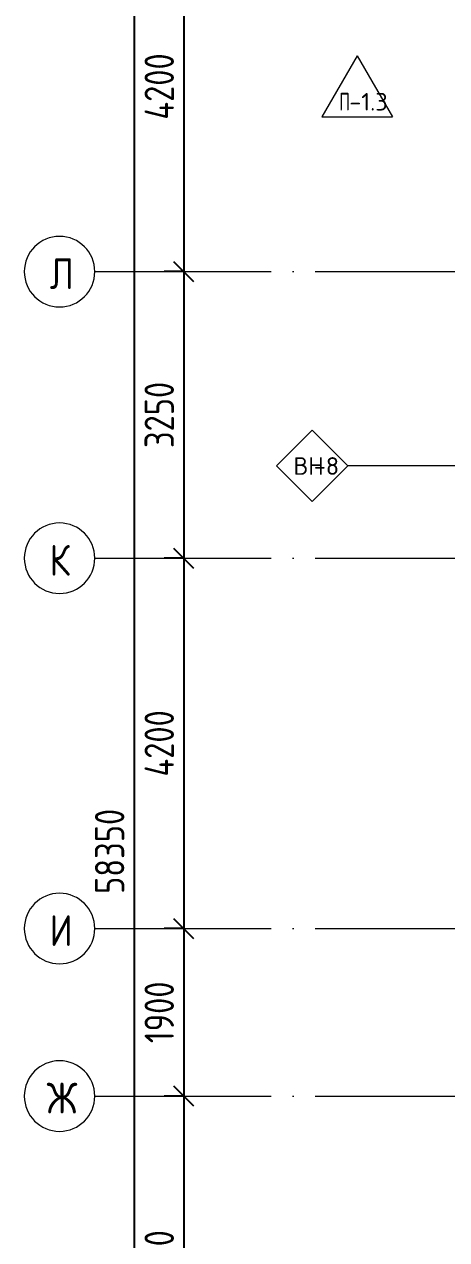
# Model space of a CAD drawing. Header units: millimetres. Extents: x -592259 to 288321, y -552984 to 293768.
# Drawn here: x 76440 to 81234, y 24796 to 38580 of the extents above; entities that cross this region are included whole.
import ezdxf

# ---------------------------------------------------------------- set-up
doc = ezdxf.new("R2010")
doc.units = ezdxf.units.MM
doc.linetypes.add('ADSK_Линия сетки', pattern=[2500, 2000, -250, 0, -250])
doc.layers.get('Defpoints').update_dxf_attribs({"color": 250})
for name, color, linetype, lineweight in [('A-____-____-DIMS', 250, 'Continuous', 9), ('A-FLOR-____-IDEN', 250, 'Continuous', 9), ('A-WALL-____-IDEN', 250, 'Continuous', 9), ('S-GRID-____-IDEN', 250, 'Continuous', 9), ('S-GRID-____-OTLN', 250, 'Continuous', 9)]:
    doc.layers.add(name, color=color, linetype=linetype, lineweight=lineweight)
doc.styles.add('GOST Common', font='', dxfattribs={"width": 0.9, "height": 350})
doc.styles.add('ISOCPEUR_2', font='isocpeur.ttf', dxfattribs={"height": 160})
doc.styles.get("Standard").update_dxf_attribs({"font": 'ГОСТ тип А.ttf'})
doc.styles.get('GOST Common').set_extended_font_data('GOST Common')
doc.dimstyles.new('А3', dxfattribs={"dimtxt": 333, "dimasz": 222, "dimexe": 222, "dimexo": 111, "dimgap": 111, "dimtad": 1, "dimtoh": 1, "dimdec": 0, "dimrnd": 0.0015, "dimzin": 0, "dimdsep": 46, "dimtxsty": 'Standard', "dimblk": 'OBLIQUE', "dimcen": 0, "dimclrd": 7, "dimclre": 7, "dimclrt": 7, "dimadec": 0, "dimazin": 0, "dimtfac": 1, "dimtdec": 0, "dimtofl": 0, "dimtmove": 0, "dimatfit": 3, "dimfxl": 1, "dimtolj": 1, "dimtzin": 0, "dimarcsym": 0})

# ---------------------------------------------------------------- blocks, each defined once
blk = doc.blocks.new('Ось сетки - Круг_Ø8 мм-39983606-АР1_Маркировочный план 1 этажа С2и3')
at = {"layer": 'S-GRID-____-IDEN'}
for start, end in [(360, 180), (180, 360)]:
    blk.add_arc((0, 0), 4, start, end, dxfattribs=at)
blk = doc.blocks.new('_Oblique')
at = {"color": 0, "linetype": 'ByBlock', "lineweight": -2}
blk.add_line((-0.5, -0.5), (0.5, 0.5), dxfattribs=at)
blk = doc.blocks.new('*D2555')
at = {"layer": 'A-____-____-DIMS', "color": 7, "lineweight": -2, "transparency": 16777216}
for p, q in [((78238, 39975), (78027, 39975)), ((78249, 39975), (78249, 35775)), ((78238, 35775), (78027, 35775))]:
    blk.add_line(p, q, dxfattribs=at)
at = {"layer": 'Defpoints', "color": 0, "transparency": 16777216}
for p in [(78349, 39975), (78249, 35775), (78349, 35775)]:
    blk.add_point(p, dxfattribs=at)
at = {"layer": 'A-____-____-DIMS', "color": 7, "lineweight": -2, "transparency": 16777216, "xscale": 222, "yscale": 222, "zscale": 222}
for p, rotation in [((78249, 39975), 90), ((78249, 35775), 270)]:
    blk.add_blockref('_Oblique', p, dxfattribs=dict(at, rotation=rotation))
at = {"layer": 'A-____-____-DIMS', "color": 7, "transparency": 16777216, "insert": (77972, 37875), "char_height": 333, "width": 2.57, "attachment_point": 5, "rotation": 90}
blk.add_mtext('\\A1;4200', dxfattribs=at)
blk = doc.blocks.new('*D2556')
at = {"layer": 'A-____-____-DIMS', "color": 7, "lineweight": -2, "transparency": 16777216}
for p, q in [((78238, 35775), (78027, 35775)), ((78249, 35775), (78249, 32525)), ((78238, 32525), (78027, 32525))]:
    blk.add_line(p, q, dxfattribs=at)
at = {"layer": 'Defpoints', "color": 0, "transparency": 16777216}
for p in [(78349, 35775), (78249, 32525), (78349, 32525)]:
    blk.add_point(p, dxfattribs=at)
at = {"layer": 'A-____-____-DIMS', "color": 7, "lineweight": -2, "transparency": 16777216, "xscale": 222, "yscale": 222, "zscale": 222}
for p, rotation in [((78249, 35775), 90), ((78249, 32525), 270)]:
    blk.add_blockref('_Oblique', p, dxfattribs=dict(at, rotation=rotation))
at = {"layer": 'A-____-____-DIMS', "color": 7, "transparency": 16777216, "insert": (77972, 34150), "char_height": 333, "width": 2.48, "attachment_point": 5, "rotation": 90}
blk.add_mtext('\\A1;3250', dxfattribs=at)
blk = doc.blocks.new('*D2557')
at = {"layer": 'A-____-____-DIMS', "color": 7, "lineweight": -2, "transparency": 16777216}
for p, q in [((78238, 32525), (78027, 32525)), ((78249, 32525), (78249, 28325)), ((78238, 28325), (78027, 28325))]:
    blk.add_line(p, q, dxfattribs=at)
at = {"layer": 'Defpoints', "color": 0, "transparency": 16777216}
for p in [(78349, 32525), (78249, 28325), (78349, 28325)]:
    blk.add_point(p, dxfattribs=at)
at = {"layer": 'A-____-____-DIMS', "color": 7, "lineweight": -2, "transparency": 16777216, "xscale": 222, "yscale": 222, "zscale": 222}
for p, rotation in [((78249, 32525), 90), ((78249, 28325), 270)]:
    blk.add_blockref('_Oblique', p, dxfattribs=dict(at, rotation=rotation))
at = {"layer": 'A-____-____-DIMS', "color": 7, "transparency": 16777216, "insert": (77972, 30425), "char_height": 333, "width": 2.57, "attachment_point": 5, "rotation": 90}
blk.add_mtext('\\A1;4200', dxfattribs=at)
blk = doc.blocks.new('*D2558')
at = {"layer": 'A-____-____-DIMS', "color": 7, "lineweight": -2, "transparency": 16777216}
for p, q in [((78238, 28325), (78027, 28325)), ((78249, 28325), (78249, 26425)), ((78238, 26425), (78027, 26425))]:
    blk.add_line(p, q, dxfattribs=at)
at = {"layer": 'Defpoints', "color": 0, "transparency": 16777216}
for p in [(78349, 28325), (78249, 26425), (78349, 26425)]:
    blk.add_point(p, dxfattribs=at)
at = {"layer": 'A-____-____-DIMS', "color": 7, "lineweight": -2, "transparency": 16777216, "xscale": 222, "yscale": 222, "zscale": 222}
for p, rotation in [((78249, 28325), 90), ((78249, 26425), 270)]:
    blk.add_blockref('_Oblique', p, dxfattribs=dict(at, rotation=rotation))
at = {"layer": 'A-____-____-DIMS', "color": 7, "transparency": 16777216, "insert": (77972, 27375), "char_height": 333, "width": 2.3, "attachment_point": 5, "rotation": 90}
blk.add_mtext('\\A1;1900', dxfattribs=at)
blk = doc.blocks.new('*D2559')
at = {"layer": 'A-____-____-DIMS', "color": 7, "lineweight": -2, "transparency": 16777216}
for p, q in [((78238, 26425), (78027, 26425)), ((78249, 26425), (78249, 22625)), ((78238, 22625), (78027, 22625))]:
    blk.add_line(p, q, dxfattribs=at)
at = {"layer": 'Defpoints', "color": 0, "transparency": 16777216}
for p in [(78349, 26425), (78249, 22625), (78349, 22625)]:
    blk.add_point(p, dxfattribs=at)
at = {"layer": 'A-____-____-DIMS', "color": 7, "lineweight": -2, "transparency": 16777216, "xscale": 222, "yscale": 222, "zscale": 222}
for p, rotation in [((78249, 26425), 90), ((78249, 22625), 270)]:
    blk.add_blockref('_Oblique', p, dxfattribs=dict(at, rotation=rotation))
at = {"layer": 'A-____-____-DIMS', "color": 7, "transparency": 16777216, "insert": (77972, 24525), "char_height": 333, "width": 2.48, "attachment_point": 5, "rotation": 90}
blk.add_mtext('\\A1;3800', dxfattribs=at)
blk = doc.blocks.new('*D2565')
at = {"layer": 'A-____-____-DIMS', "color": 7, "lineweight": -2, "transparency": 16777216}
for p, q in [((77676, 58375), (77465, 58375)), ((77687, 58375), (77687, 25)), ((77676, 25), (77465, 25))]:
    blk.add_line(p, q, dxfattribs=at)
at = {"layer": 'Defpoints', "color": 0, "transparency": 16777216}
for p in [(77787, 58375), (77687, 25), (77787, 25)]:
    blk.add_point(p, dxfattribs=at)
at = {"layer": 'A-____-____-DIMS', "color": 7, "lineweight": -2, "transparency": 16777216, "xscale": 222, "yscale": 222, "zscale": 222}
for p, rotation in [((77687, 58375), 90), ((77687, 25), 270)]:
    blk.add_blockref('_Oblique', p, dxfattribs=dict(at, rotation=rotation))
at = {"layer": 'A-____-____-DIMS', "color": 7, "transparency": 16777216, "insert": (77409, 29200), "char_height": 333, "width": 3.1, "attachment_point": 5, "rotation": 90}
blk.add_mtext('\\A1;58350', dxfattribs=at)
blk = doc.blocks.new('AAR_СКБ_Марка_Перекрытия - Марка пола-17325028-АР1_Маркировочный план 1 этажа С2и3')
at = {"layer": 'A-FLOR-____-IDEN'}
for p, q in [((0, 6.93), (-4, 0)), ((0, 6.93), (4, 0)), ((-4, 0), (4, 0))]:
    blk.add_line(p, q, dxfattribs=at)
blk = doc.blocks.new('ADSK_Марка_Стена - Экземпляр_ADSK_Позиция-30564885-АР1_Маркировочный план 1 этажа С2и3')
at = {"layer": 'A-WALL-____-IDEN'}
for p, q in [((-0.16, 4.37), (-4.21, 0.31)), ((3.9, 0.31), (-0.16, 4.37)), ((-4.21, 0.31), (-0.16, -3.74)), ((-0.16, -3.74), (3.9, 0.31))]:
    blk.add_line(p, q, dxfattribs=at)

msp = doc.modelspace()

# ---------------------------------------------------------------- linework, layer by layer
at = {"layer": 'A-WALL-____-IDEN', "color": 18, "true_color": 0x000000}
msp.add_line((81397.8919, 33572.4957), (80112.2669, 33572.4957), dxfattribs=at)
at = {"layer": 'S-GRID-____-OTLN', "color": 18, "linetype": 'ADSK_Линия сетки', "true_color": 0x000000}
for p, q in [((77240.3519, 35775), (168626.8279, 35775)), ((77240.3519, 32525), (168626.8279, 32525)), ((77240.3519, 28325), (168626.8279, 28325)), ((77240.3519, 26425), (168626.8279, 26425))]:
    msp.add_line(p, q, dxfattribs=at)

# ---------------------------------------------------------------- block references
at = {"layer": 'A-FLOR-____-IDEN', "color": 18, "true_color": 0x000000, "xscale": 99.99999999999993, "yscale": 99.99999999999993, "zscale": 99.99999999999993}
msp.add_blockref('AAR_СКБ_Марка_Перекрытия - Марка пола-17325028-АР1_Маркировочный план 1 этажа С2и3', (80218.1589, 37530.4871), dxfattribs=at)
at = {"layer": 'A-WALL-____-IDEN', "color": 18, "true_color": 0x000000, "xscale": 99.99999999999993, "yscale": 99.99999999999993, "zscale": 99.99999999999993}
msp.add_blockref('ADSK_Марка_Стена - Экземпляр_ADSK_Позиция-30564885-АР1_Маркировочный план 1 этажа С2и3', (79722.175, 33541.2457), dxfattribs=at)
at = {"layer": 'S-GRID-____-IDEN', "color": 18, "true_color": 0x000000, "xscale": 99.99999999999993, "yscale": 99.99999999999993, "zscale": 99.99999999999993, "rotation": 269.9999999999994}
for p in [(76840.3519, 35775), (76840.3519, 32525), (76840.3519, 28325), (76840.3519, 26425)]:
    msp.add_blockref('Ось сетки - Круг_Ø8 мм-39983606-АР1_Маркировочный план 1 этажа С2и3', p, dxfattribs=at)

# ---------------------------------------------------------------- texts
at = {"layer": 'A-FLOR-____-IDEN', "color": 18, "true_color": 0x000000, "char_height": 200, "attachment_point": 1, "style": 'ISOCPEUR_2'}
for s, insert, width in [('\\fISOCPEUR|b0|i0|c204|p34|;\\W.7;П', (80012.9239, 37801.8728), 140.295312), ('-1.3', (80128.6792, 37801.8728), 381.60325)]:
    msp.add_mtext(s, dxfattribs=dict(at, insert=insert, width=width))
at = {"layer": 'A-WALL-____-IDEN', "color": 18, "true_color": 0x000000, "char_height": 200, "attachment_point": 1, "style": 'ISOCPEUR_2'}
for s, insert, width in [('ВН', (79494.5442, 33670.9143), 280.590625), ('-8', (79726.0546, 33670.9143), 246.91975)]:
    msp.add_mtext(s, dxfattribs=dict(at, insert=insert, width=width))
at = {"layer": 'S-GRID-____-IDEN', "color": 18, "true_color": 0x000000, "char_height": 350, "attachment_point": 1, "style": 'GOST Common'}
for s, insert, width in [('\\fGOST Common|b0|i0|c204|p34|;\\W.9;Л', (76729.729, 35927.5869), 303.037875), ('\\fGOST Common|b0|i0|c204|p34|;\\W.9;К', (76727.029, 32677.5869), 310.253062), ('\\fGOST Common|b0|i0|c204|p34|;\\W.9;И', (76727.029, 28477.5869), 310.253062), ('\\fGOST Common|b0|i0|c204|p34|;\\W.9;Ж', (76694.179, 26577.5869), 389.620125)]:
    msp.add_mtext(s, dxfattribs=dict(at, insert=insert, width=width))

# ---------------------------------------------------------------- dimensions: what is measured, and where the dimension line sits
at = {"layer": 'A-____-____-DIMS', "color": 18, "true_color": 0x000000}
for base, p1, p2, picture, middle in [((77686.582, 25), (77786.5669, 58375), (77786.5669, 25), '*D2565', (77409.082, 29200)), ((78249.446, 35775), (78349.4309, 39975), (78349.4309, 35775), '*D2555', (77971.946, 37875)), ((78249.446, 32525), (78349.4309, 35775), (78349.4309, 32525), '*D2556', (77971.946, 34150)), ((78249.446, 28325), (78349.4309, 32525), (78349.4309, 28325), '*D2557', (77971.946, 30425)), ((78249.446, 26425), (78349.4309, 28325), (78349.4309, 26425), '*D2558', (77971.946, 27375)), ((78249.446, 22625), (78349.4309, 26425), (78349.4309, 22625), '*D2559', (77971.946, 24525))]:
    dim = msp.add_linear_dim(base=base, p1=p1, p2=p2, angle=90, dimstyle='А3', dxfattribs=at)
    dim.commit()
    dim.dimension.update_dxf_attribs({"geometry": picture, "text_midpoint": middle})

doc.saveas('drawing.dxf')
